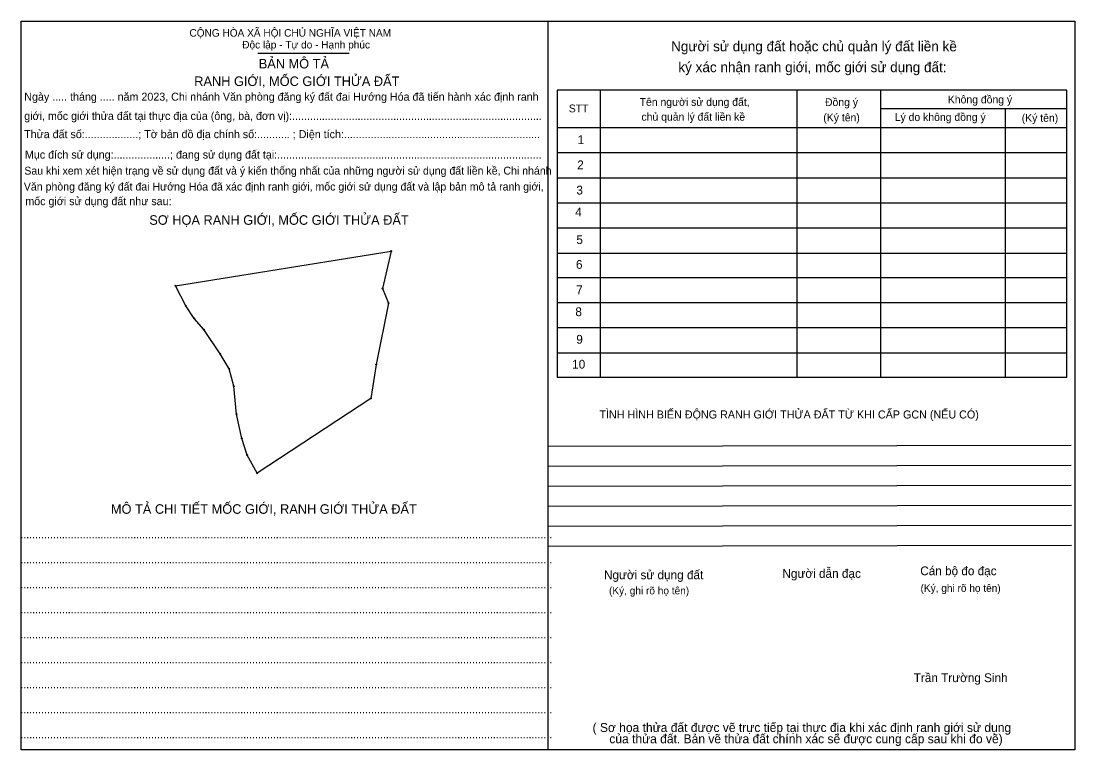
# Model space of a CAD drawing. Extents: x 546403 to 550630, y 1831533 to 1832330.
# Drawn here: x 547037 to 547948, y 1831700 to 1832330 of the extents above; entities that cross this region are included whole.
import ezdxf

# ---------------------------------------------------------------- set-up
doc = ezdxf.new("R2010")
doc.units = 0
for name, color, linetype in [('Level 1', 7, 'Continuous'), ('Level 10', 7, 'Continuous'), ('Level 16', 7, 'Continuous'), ('Level 2', 7, 'Continuous'), ('Level 20', 7, 'Continuous')]:
    doc.layers.add(name, color=color, linetype=linetype)

msp = doc.modelspace()

# ---------------------------------------------------------------- linework, layer by layer
at = {"layer": 'Level 1'}
for p, q in [((547492.38, 1831962.19), (547944.6, 1831963.18)), ((547492.38, 1831944.9), (547944.64, 1831945.89)), ((547492.38, 1831927.61), (547944.67, 1831928.6)), ((547492.38, 1831910.32), (547944.71, 1831911.31)), ((547492.38, 1831893.04), (547944.75, 1831894.03)), ((547492.38, 1831875.75), (547944.79, 1831876.74))]:
    msp.add_line(p, q, dxfattribs=at)
msp.add_lwpolyline([(547036.86, 1832329.71), (547947.79, 1832329.71), (547947.79, 1831699.73), (547036.86, 1831699.73)], close=True, dxfattribs=at)
at = {"layer": 'Level 10'}
msp.add_lwpolyline([(547356.66, 1832130.88), (547349.15, 1832098.66), (547354.59, 1832085.88), (547343.79, 1832032.88), (547339.13, 1832003.5), (547240.85, 1831938.94), (547240.81, 1831938.91), (547232.38, 1831954.64), (547227.75, 1831968.97), (547227.74, 1831969), (547222.98, 1831989.85), (547220.66, 1832014.08), (547216.8, 1832029.12), (547209.09, 1832042.02), (547194.82, 1832063), (547186.52, 1832072.67), (547179.13, 1832083.68), (547170.46, 1832100.91), (547356.66, 1832130.88)], dxfattribs=at)
at = {"layer": 'Level 2'}
for p, q in [((547241.37, 1832302.07), (547320.35, 1832302.07)), ((547940.74, 1832269.92), (547500.2, 1832269.92)), ((547500.2, 1832269.92), (547500.2, 1832108.16)), ((547537.47, 1832269.92), (547537.47, 1832108.16)), ((547707.4, 1832269.45), (547707.4, 1832021.99)), ((547779.68, 1832269.92), (547779.68, 1832021.99)), ((547940.74, 1832108.16), (547940.74, 1832269.92)), ((547940.74, 1832253.93), (547779.68, 1832253.93)), ((547887.52, 1832253.93), (547887.52, 1832108.16)), ((547500.2, 1832237.77), (547940.74, 1832237.77)), ((547500.2, 1832216.05), (547940.74, 1832216.05)), ((547500.2, 1832194.33), (547940.74, 1832194.33)), ((547500.2, 1832183.75), (547500.2, 1832021.99)), ((547537.47, 1832183.75), (547537.47, 1832021.99)), ((547940.74, 1832021.99), (547940.74, 1832183.75)), ((547500.2, 1832172.6), (547940.74, 1832172.6)), ((547887.52, 1832167.76), (547887.52, 1832021.99)), ((547500.2, 1832150.88), (547940.74, 1832150.88)), ((547500.2, 1832129.16), (547940.74, 1832129.16)), ((547500.2, 1832108.16), (547940.74, 1832108.16)), ((547500.2, 1832086.44), (547940.74, 1832086.44)), ((547500.2, 1832064.71), (547940.74, 1832064.71)), ((547500.2, 1832042.99), (547940.74, 1832042.99)), ((547500.2, 1832021.99), (547940.74, 1832021.99))]:
    msp.add_line(p, q, dxfattribs=at)
for points in [[(547036.88, 1831699.74), (547036.86, 1831699.74), (547036.86, 1832329.71), (547492.32, 1832329.71), (547492.32, 1832329.69)], [(547492.32, 1832329.69), (547492.32, 1831699.74), (547036.88, 1831699.74)], [(547492.33, 1832329.7), (547947.8, 1832329.7), (547947.8, 1831699.73), (547947.79, 1831699.73)], [(547492.33, 1832329.7), (547947.79, 1832329.7), (547947.79, 1831699.73)], [(547947.79, 1831699.73), (547492.33, 1831699.73), (547492.33, 1832329.69)], [(547947.79, 1831699.73), (547492.33, 1831699.73), (547492.33, 1832329.69)]]:
    msp.add_lwpolyline(points, dxfattribs=at)
at = {"layer": 'Level 20'}
for centre in [(547356.66, 1832130.88), (547356.66, 1832130.88), (547170.46, 1832100.91), (547349.15, 1832098.66), (547179.13, 1832083.68), (547354.59, 1832085.88), (547186.52, 1832072.67), (547194.82, 1832063), (547209.09, 1832042.02), (547216.8, 1832029.12), (547343.79, 1832032.88), (547220.66, 1832014.08), (547339.13, 1832003.5), (547222.98, 1831989.85), (547227.74, 1831969), (547227.75, 1831968.97), (547232.38, 1831954.64), (547240.81, 1831938.91), (547240.85, 1831938.94)]:
    msp.add_circle(centre, 0.4, dxfattribs=at)

# ---------------------------------------------------------------- texts
at = {"layer": 'Level 16'}
for s, height, p in [('Ngày ..... tháng ..... năm 2023, Chi nhánh Văn phòng đăng ký đất đai Hướng Hóa đã tiến hành xác định ranh', 6.91538, (547039.62, 1832260.89)), ('giới, mốc giới thửa đất tại thực địa của (ông, bà, đơn vị):....................................................................................', 6.91538, (547039.59, 1832244.26)), ('Thửa đất số:..................; Tờ bản đồ địa chính số:........... ; Diện tích:..................................................................', 6.91538, (547039.47, 1832228.51)), ('Mục đích sử dụng:...................; đang sử dụng đất tại:.........................................................................................', 6.91538, (547040.2, 1832210.84)), ('Sau khi xem xét hiện trạng về sử dụng đất và ý kiến thống nhất của những người sử dụng đất liền kề, Chi nhánh', 6.82713, (547039.68, 1832197)), ('Văn phòng đăng ký đất đai Hướng Hóa đã xác định ranh giới, mốc giới sử dụng đất và lập bản mô tả ranh giới, ', 6.82713, (547039.26, 1832183.25)), (' mốc giới sử dụng đất như sau:', 6.9154, (547037.94, 1832170.59)), ('...................................................................................................................................................................................', 6.91538, (547036.13, 1831882.7)), ('...................................................................................................................................................................................', 6.91538, (547036.13, 1831861.12)), ('...................................................................................................................................................................................', 6.91538, (547036.13, 1831861.12)), ('...................................................................................................................................................................................', 6.91538, (547036.13, 1831839.5)), ('...................................................................................................................................................................................', 6.91538, (547036.17, 1831817.89)), ('...................................................................................................................................................................................', 6.91538, (547036.14, 1831796.27)), ('...................................................................................................................................................................................', 6.91538, (547036.14, 1831774.65)), ('...................................................................................................................................................................................', 6.91538, (547036.13, 1831753.04)), ('...................................................................................................................................................................................', 6.91538, (547036.13, 1831731.43)), ('( Sơ họa thửa đất được vẽ trực tiếp tại thực địa khi xác định ranh giới sử dụng', 7.7798, (547530.87, 1831715.21)), ('...................................................................................................................................................................................', 6.91538, (547036.15, 1831709.81)), ('     của thửa đất. Bản vẽ thửa đất chính xác sẽ được cung cấp sau khi đo vẽ)', 7.7798, (547530.87, 1831705.48))]:
    msp.add_text(s, height=height, dxfattribs=at).set_placement(p)
at = {"layer": 'Level 2'}
for s, height, p in [('CỘNG HÒA XÃ HỘI CHỦ NGHĨA VIỆT NAM', 6.5186, (547182.36, 1832316.24)), ('Độc lập - Tự do - Hạnh phúc', 6.5186, (547228, 1832306.04)), ('Người sử dụng đất hoặc chủ quản lý đất liền kề', 8.7468, (547598.74, 1832303.56)), ('BẢN MÔ TẢ', 8.253, (547242.31, 1832288.78)), ('ký xác nhận ranh giới, mốc giới sử dụng đất:', 8.7468, (547604.98, 1832285.54)), ('RANH GIỚI, MỐC GIỚI THỬA ĐẤT', 8.2532, (547186.55, 1832273.59)), ('Tên người sử dụng đất,', 6.7341, (547571.55, 1832256.44)), ('Đồng ý', 6.734, (547731.77, 1832256.25)), ('Không đồng ý', 6.7341, (547837.97, 1832258.55)), ('STT', 6.734, (547510.29, 1832250.83)), ('chủ quản lý đất liền kề', 6.7341, (547573.11, 1832243.63)), ('(Ký tên)', 6.734, (547730.3, 1832243.04)), ('Lý do không đồng ý', 6.7341, (547792.05, 1832243.38)), ('(Ký tên)', 6.734, (547901.81, 1832242.65)), ('1', 7.6, (547517.91, 1832223.34)), ('2', 7.6, (547517.58, 1832201.64)), ('3', 7.6, (547516.86, 1832179.82)), ('SƠ HỌA RANH GIỚI, MỐC GIỚI THỬA ĐẤT', 8.2532, (547147.69, 1832153.63)), ('4', 7.6, (547515.86, 1832160.85)), ('5', 7.6, (547516.88, 1832137)), ('6', 7.6, (547516.51, 1832115.57)), ('7', 7.6, (547516.66, 1832093.65)), ('8', 7.6, (547515.98, 1832074.68)), ('9', 7.6, (547516.77, 1832050.83)), ('10', 7.603, (547513.21, 1832029.31)), ('TÌNH HÌNH BIẾN ĐỘNG RANH GIỚI THỬA ĐẤT TỪ KHI CẤP GCN (NẾU CÓ)', 6.9508, (547536.75, 1831986.21)), ('MÔ TẢ CHI TIẾT MỐC GIỚI, RANH GIỚI THỬA ĐẤT', 8.2532, (547114.51, 1831903.83)), ('Người sử dụng đất', 7.6034, (547540.72, 1831847.26)), ('Người dẫn đạc', 7.6208, (547694.91, 1831848.47)), ('Cán bộ đo đạc', 7.5862, (547814.11, 1831850.73)), ('(Ký, ghi rõ họ tên)', 6.5169, (547545.09, 1831834.18)), ('(Ký, ghi rõ họ tên)', 6.5169, (547814.37, 1831836.35)), ('Trần Trường Sinh', 7.5862, (547808.49, 1831758.35))]:
    msp.add_text(s, height=height, dxfattribs=at).set_placement(p)

doc.saveas('drawing.dxf')
